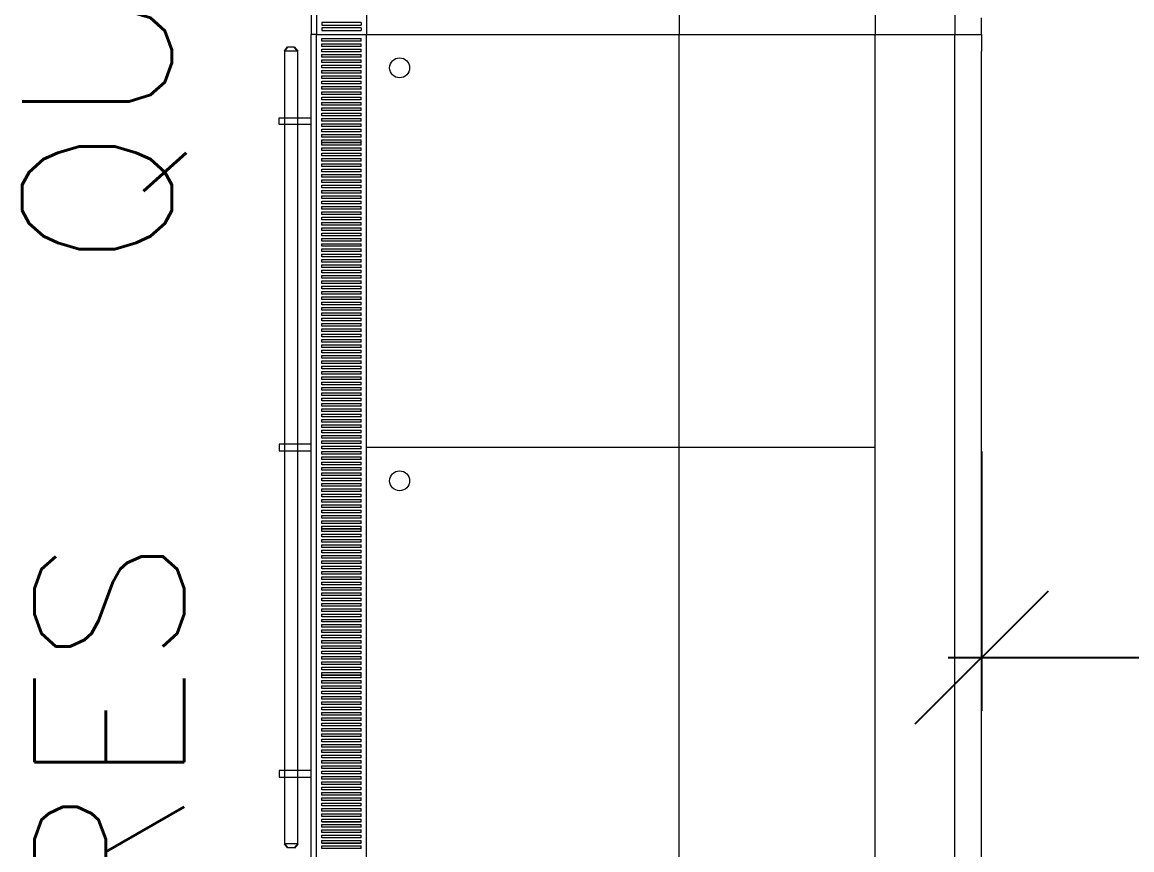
# Model space of a CAD drawing. Extents: x 26 to 214, y -151 to 101.
# Drawn here: x 186.111 to 187.778, y -100.223 to -98.98 of the extents above; entities that cross this region are included whole.
import ezdxf

# ---------------------------------------------------------------- set-up
doc = ezdxf.new("R2010")
doc.units = 0
doc.header["$LTSCALE"] = 10
doc.header["$MEASUREMENT"] = 0
doc.layers.get('0').update_dxf_attribs({"linetype": 'CONTINUOUS'})
doc.layers.get('DEFPOINTS').update_dxf_attribs({"linetype": 'CONTINUOUS'})
for name, color, linetype in [('05 TXT', 7, 'CONTINUOUS'), ('24', 2, 'CONTINUOUS'), ('PERECEDEROS-G', 103, 'CONTINUOUS')]:
    doc.layers.add(name, color=color, linetype=linetype)
doc.styles.add('ROMANS', font='romans.shx')
doc.styles.add('SIMPLEX2', font='ROMANS.SHX')
doc.dimstyles.new('ESCALA250', dxfattribs={"dimtxt": 0.3, "dimasz": 0.2, "dimexe": 0.08, "dimexo": 0.06, "dimgap": 0.02, "dimtad": 0, "dimzin": 0, "dimdsep": 46, "dimtxsty": 'ROMANS', "dimblk1": 'OBLIQUE', "dimblk2": 'OBLIQUE', "dimsah": 1, "dimcen": 0.09, "dimdle": 0.05, "dimclrt": 4, "dimadec": 0, "dimazin": 0, "dimtfac": 0.1, "dimtix": 1, "dimtofl": 0, "dimtmove": 2, "dimatfit": 3, "dimldrblk": 'OBLIQUE', "dimfxl": 0, "dimtolj": 1, "dimtzin": 4, "dimarcsym": 0})

# ---------------------------------------------------------------- blocks, each defined once
blk = doc.blocks.new('_OBLIQUE')
at = {"color": 0, "linetype": 'ByBlock'}
blk.add_line((-0.5, -0.5), (0.5, 0.5), dxfattribs=at)
blk = doc.blocks.new('*D199')
at = {"layer": '24', "color": 0, "lineweight": -2, "transparency": 16777216}
for p, q in [((187.552, -99.6244), (187.552, -100.0141)), ((189.0166, -99.6245), (189.0166, -100.0141)), ((187.502, -99.9341), (187.8286, -99.9341)), ((189.0666, -99.9341), (188.74, -99.9341))]:
    blk.add_line(p, q, dxfattribs=at)
at = {"layer": 'DEFPOINTS', "color": 0, "transparency": 16777216}
for p in [(187.552, -99.5644, 17.651), (189.0166, -99.5645), (189.0166, -99.9341)]:
    blk.add_point(p, dxfattribs=at)
at = {"layer": '24', "color": 0, "lineweight": -2, "transparency": 16777216, "xscale": 0.2, "yscale": 0.2, "zscale": 0.2, "rotation": 180}
blk.add_blockref('_OBLIQUE', (187.552, -99.9341), dxfattribs=at)
at = {"layer": '24', "color": 0, "lineweight": -2, "transparency": 16777216, "xscale": 0.2, "yscale": 0.2, "zscale": 0.2}
blk.add_blockref('_OBLIQUE', (189.0166, -99.9341), dxfattribs=at)
at = {"layer": '24', "color": 4, "transparency": 16777216, "insert": (188.2843, -99.9341), "char_height": 0.3, "attachment_point": 5, "style": 'ROMANS'}
blk.add_mtext('\\A1;1.46', dxfattribs=at)
blk = doc.blocks.new('ASISTIDA 3.750')
at = {"lineweight": 0}
for p, q in [((1.4, 1.055), (1.39, 1.055)), ((1.39, 1.055), (1.39, 1.047)), ((1.4, 1.047), (1.4, 1.055)), ((1.89, 1.055), (1.88, 1.055)), ((1.88, 1.055), (1.88, 1.047)), ((1.89, 1.047), (1.89, 1.055)), ((2.37, 1.047), (2.37, 1.055)), ((2.37, 1.055), (2.38, 1.055)), ((2.38, 1.055), (2.38, 1.047)), ((1.284, 1.0318), (1.284, 1.0422)), ((2.48, 1.047), (1.29, 1.047)), ((1.29, 1.027), (1.29, 1.047)), ((1.39, 1.047), (1.39, 1.027)), ((1.4, 1.027), (1.4, 1.047)), ((1.88, 1.047), (1.88, 1.027)), ((1.89, 1.027), (1.89, 1.047)), ((2.37, 1.027), (2.37, 1.047)), ((2.38, 1.047), (2.38, 1.027)), ((2.48, 1.027), (2.48, 1.047)), ((2.486, 1.0318), (2.486, 1.0422)), ((1.29, 1.027), (2.48, 1.027)), ((1.39, 1.027), (1.39, 1.007)), ((1.4, 1.007), (1.4, 1.027)), ((1.88, 1.027), (1.88, 1.007)), ((1.89, 1.007), (1.89, 1.027)), ((2.37, 1.007), (2.37, 1.027)), ((2.38, 1.027), (2.38, 1.007)), ((1.265, 1.007), (2.505, 1.007)), ((1.39, 1.007), (1.4, 1.007)), ((1.88, 1.007), (1.89, 1.007)), ((3.745, 1.007), (2.505, 1.007)), ((2.505, 0.999), (2.505, 1.007)), ((2.505, 0.999), (2.505, 1.007)), ((1.265, 0.999), (2.505, 0.999)), ((1.283, 0.991), (1.287, 0.991)), ((1.283, 0.932), (1.283, 0.991)), ((1.287, 0.991), (1.287, 0.932)), ((1.291, 0.991), (1.291, 0.932)), ((1.291, 0.991), (1.295, 0.991)), ((1.291, 0.932), (1.291, 0.991)), ((1.295, 0.991), (1.295, 0.932)), ((1.299, 0.991), (1.303, 0.991)), ((1.299, 0.932), (1.299, 0.991)), ((1.303, 0.991), (1.303, 0.932)), ((1.307, 0.991), (1.311, 0.991)), ((1.307, 0.932), (1.307, 0.991)), ((1.311, 0.991), (1.311, 0.932)), ((1.315, 0.991), (1.319, 0.991)), ((1.315, 0.932), (1.315, 0.991)), ((1.319, 0.991), (1.319, 0.932)), ((1.323, 0.991), (1.323, 0.932)), ((1.323, 0.991), (1.327, 0.991)), ((1.323, 0.932), (1.323, 0.991)), ((1.327, 0.991), (1.327, 0.932)), ((1.331, 0.991), (1.335, 0.991)), ((1.331, 0.932), (1.331, 0.991)), ((1.335, 0.991), (1.335, 0.932)), ((1.339, 0.991), (1.343, 0.991)), ((1.339, 0.932), (1.339, 0.991)), ((1.343, 0.991), (1.343, 0.932)), ((1.347, 0.991), (1.351, 0.991)), ((1.347, 0.932), (1.347, 0.991)), ((1.351, 0.991), (1.351, 0.932)), ((1.355, 0.991), (1.359, 0.991)), ((1.355, 0.932), (1.355, 0.991)), ((1.359, 0.991), (1.359, 0.932)), ((1.363, 0.991), (1.367, 0.991)), ((1.363, 0.932), (1.363, 0.991)), ((1.367, 0.991), (1.367, 0.932)), ((1.371, 0.991), (1.375, 0.991)), ((1.371, 0.932), (1.371, 0.991)), ((1.375, 0.991), (1.375, 0.932)), ((1.379, 0.991), (1.383, 0.991)), ((1.379, 0.932), (1.379, 0.991)), ((1.383, 0.991), (1.383, 0.932)), ((1.387, 0.991), (1.391, 0.991)), ((1.387, 0.932), (1.387, 0.991)), ((1.391, 0.991), (1.391, 0.932)), ((1.395, 0.991), (1.399, 0.991)), ((1.395, 0.932), (1.395, 0.991)), ((1.399, 0.991), (1.399, 0.932)), ((1.403, 0.991), (1.407, 0.991)), ((1.403, 0.932), (1.403, 0.991)), ((1.407, 0.991), (1.407, 0.932)), ((1.411, 0.991), (1.415, 0.991)), ((1.411, 0.932), (1.411, 0.991)), ((1.415, 0.991), (1.415, 0.932)), ((1.419, 0.991), (1.423, 0.991)), ((1.419, 0.932), (1.419, 0.991)), ((1.423, 0.991), (1.423, 0.932)), ((1.427, 0.991), (1.431, 0.991)), ((1.427, 0.932), (1.427, 0.991)), ((1.431, 0.991), (1.431, 0.932)), ((1.435, 0.991), (1.439, 0.991)), ((1.435, 0.932), (1.435, 0.991)), ((1.439, 0.991), (1.439, 0.932)), ((1.443, 0.991), (1.447, 0.991)), ((1.443, 0.932), (1.443, 0.991)), ((1.443, 0.991), (1.447, 0.991)), ((1.443, 0.932), (1.443, 0.991)), ((1.447, 0.991), (1.447, 0.932)), ((1.447, 0.991), (1.447, 0.932)), ((1.451, 0.991), (1.455, 0.991)), ((1.451, 0.932), (1.451, 0.991)), ((1.455, 0.991), (1.455, 0.932)), ((1.459, 0.991), (1.463, 0.991)), ((1.459, 0.932), (1.459, 0.991)), ((1.463, 0.991), (1.463, 0.932)), ((1.467, 0.991), (1.471, 0.991)), ((1.467, 0.932), (1.467, 0.991)), ((1.471, 0.991), (1.471, 0.932)), ((1.475, 0.991), (1.479, 0.991)), ((1.475, 0.932), (1.475, 0.991)), ((1.479, 0.991), (1.479, 0.932)), ((1.483, 0.991), (1.487, 0.991)), ((1.483, 0.932), (1.483, 0.991)), ((1.487, 0.991), (1.487, 0.932)), ((1.491, 0.991), (1.495, 0.991)), ((1.491, 0.932), (1.491, 0.991)), ((1.495, 0.991), (1.495, 0.932)), ((1.499, 0.991), (1.503, 0.991)), ((1.499, 0.932), (1.499, 0.991)), ((1.503, 0.991), (1.503, 0.932)), ((1.507, 0.991), (1.511, 0.991)), ((1.507, 0.932), (1.507, 0.991)), ((1.511, 0.991), (1.511, 0.932)), ((1.515, 0.991), (1.519, 0.991)), ((1.515, 0.932), (1.515, 0.991)), ((1.519, 0.991), (1.519, 0.932)), ((1.523, 0.991), (1.527, 0.991)), ((1.523, 0.932), (1.523, 0.991)), ((1.527, 0.991), (1.527, 0.932)), ((1.531, 0.991), (1.535, 0.991)), ((1.531, 0.932), (1.531, 0.991)), ((1.535, 0.991), (1.535, 0.932)), ((1.539, 0.991), (1.543, 0.991)), ((1.539, 0.932), (1.539, 0.991)), ((1.543, 0.991), (1.543, 0.932)), ((1.543, 0.991), (1.547, 0.991)), ((1.543, 0.932), (1.543, 0.991)), ((1.547, 0.991), (1.547, 0.932)), ((1.551, 0.991), (1.555, 0.991)), ((1.551, 0.932), (1.551, 0.991)), ((1.555, 0.991), (1.555, 0.932)), ((1.559, 0.991), (1.563, 0.991)), ((1.559, 0.932), (1.559, 0.991)), ((1.563, 0.991), (1.563, 0.932)), ((1.567, 0.991), (1.571, 0.991)), ((1.567, 0.932), (1.567, 0.991)), ((1.571, 0.991), (1.571, 0.932)), ((1.575, 0.991), (1.579, 0.991)), ((1.575, 0.932), (1.575, 0.991)), ((1.579, 0.991), (1.579, 0.932)), ((1.583, 0.991), (1.587, 0.991)), ((1.583, 0.932), (1.583, 0.991)), ((1.587, 0.991), (1.587, 0.932)), ((1.591, 0.991), (1.595, 0.991)), ((1.591, 0.932), (1.591, 0.991)), ((1.595, 0.991), (1.595, 0.932)), ((1.599, 0.991), (1.603, 0.991)), ((1.599, 0.932), (1.599, 0.991)), ((1.603, 0.991), (1.603, 0.932)), ((1.607, 0.991), (1.611, 0.991)), ((1.607, 0.932), (1.607, 0.991)), ((1.611, 0.991), (1.611, 0.932)), ((1.615, 0.991), (1.619, 0.991)), ((1.615, 0.932), (1.615, 0.991)), ((1.619, 0.991), (1.619, 0.932)), ((1.623, 0.991), (1.627, 0.991)), ((1.623, 0.932), (1.623, 0.991)), ((1.627, 0.991), (1.627, 0.932)), ((1.631, 0.991), (1.635, 0.991)), ((1.631, 0.932), (1.631, 0.991)), ((1.635, 0.991), (1.635, 0.932)), ((1.639, 0.991), (1.643, 0.991)), ((1.639, 0.932), (1.639, 0.991)), ((1.643, 0.991), (1.643, 0.932)), ((1.647, 0.991), (1.651, 0.991)), ((1.647, 0.932), (1.647, 0.991)), ((1.651, 0.991), (1.651, 0.932)), ((1.655, 0.991), (1.659, 0.991)), ((1.655, 0.932), (1.655, 0.991)), ((1.659, 0.991), (1.659, 0.932)), ((1.663, 0.991), (1.667, 0.991)), ((1.663, 0.932), (1.663, 0.991)), ((1.663, 0.991), (1.667, 0.991)), ((1.663, 0.932), (1.663, 0.991)), ((1.663, 0.991), (1.667, 0.991)), ((1.663, 0.932), (1.663, 0.991)), ((1.667, 0.991), (1.667, 0.932)), ((1.667, 0.991), (1.667, 0.932)), ((1.667, 0.991), (1.667, 0.932)), ((1.671, 0.991), (1.675, 0.991)), ((1.671, 0.932), (1.671, 0.991)), ((1.671, 0.991), (1.675, 0.991)), ((1.671, 0.932), (1.671, 0.991)), ((1.675, 0.991), (1.675, 0.932)), ((1.675, 0.991), (1.675, 0.932)), ((1.679, 0.991), (1.683, 0.991)), ((1.679, 0.932), (1.679, 0.991)), ((1.679, 0.991), (1.683, 0.991)), ((1.679, 0.932), (1.679, 0.991)), ((1.683, 0.991), (1.683, 0.932)), ((1.683, 0.991), (1.683, 0.932)), ((1.687, 0.991), (1.691, 0.991)), ((1.687, 0.932), (1.687, 0.991)), ((1.687, 0.991), (1.691, 0.991)), ((1.687, 0.932), (1.687, 0.991)), ((1.691, 0.991), (1.691, 0.932)), ((1.691, 0.991), (1.691, 0.932)), ((1.695, 0.991), (1.699, 0.991)), ((1.695, 0.932), (1.695, 0.991)), ((1.695, 0.991), (1.699, 0.991)), ((1.695, 0.932), (1.695, 0.991)), ((1.699, 0.991), (1.699, 0.932)), ((1.699, 0.991), (1.699, 0.932)), ((1.703, 0.991), (1.707, 0.991)), ((1.703, 0.932), (1.703, 0.991)), ((1.703, 0.991), (1.707, 0.991)), ((1.703, 0.932), (1.703, 0.991)), ((1.707, 0.991), (1.707, 0.932)), ((1.707, 0.991), (1.707, 0.932)), ((1.711, 0.991), (1.715, 0.991)), ((1.711, 0.932), (1.711, 0.991)), ((1.711, 0.991), (1.715, 0.991)), ((1.711, 0.932), (1.711, 0.991)), ((1.715, 0.991), (1.715, 0.932)), ((1.715, 0.991), (1.715, 0.932)), ((1.719, 0.991), (1.723, 0.991)), ((1.719, 0.932), (1.719, 0.991)), ((1.719, 0.991), (1.723, 0.991)), ((1.719, 0.932), (1.719, 0.991)), ((1.723, 0.991), (1.723, 0.932)), ((1.723, 0.991), (1.723, 0.932)), ((1.727, 0.991), (1.731, 0.991)), ((1.727, 0.932), (1.727, 0.991)), ((1.727, 0.991), (1.731, 0.991)), ((1.727, 0.932), (1.727, 0.991)), ((1.731, 0.991), (1.731, 0.932)), ((1.731, 0.991), (1.731, 0.932)), ((1.735, 0.991), (1.739, 0.991)), ((1.735, 0.932), (1.735, 0.991)), ((1.735, 0.991), (1.739, 0.991)), ((1.735, 0.932), (1.735, 0.991)), ((1.739, 0.991), (1.739, 0.932)), ((1.739, 0.991), (1.739, 0.932)), ((1.743, 0.991), (1.747, 0.991)), ((1.743, 0.932), (1.743, 0.991)), ((1.743, 0.991), (1.747, 0.991)), ((1.743, 0.932), (1.743, 0.991)), ((1.747, 0.991), (1.747, 0.932)), ((1.747, 0.991), (1.747, 0.932)), ((1.751, 0.991), (1.755, 0.991)), ((1.751, 0.991), (1.755, 0.991)), ((1.751, 0.932), (1.751, 0.991)), ((1.755, 0.991), (1.755, 0.932)), ((1.755, 0.991), (1.755, 0.932)), ((1.759, 0.991), (1.763, 0.991)), ((1.759, 0.932), (1.759, 0.991)), ((1.763, 0.991), (1.763, 0.932)), ((1.763, 0.991), (1.767, 0.991)), ((1.763, 0.932), (1.763, 0.991)), ((1.767, 0.991), (1.767, 0.932)), ((1.771, 0.991), (1.775, 0.991)), ((1.771, 0.932), (1.771, 0.991)), ((1.775, 0.991), (1.775, 0.932)), ((1.779, 0.991), (1.783, 0.991)), ((1.779, 0.932), (1.779, 0.991)), ((1.783, 0.991), (1.783, 0.932)), ((1.787, 0.991), (1.791, 0.991)), ((1.787, 0.932), (1.787, 0.991)), ((1.791, 0.991), (1.791, 0.932)), ((1.795, 0.991), (1.799, 0.991)), ((1.795, 0.932), (1.795, 0.991)), ((1.799, 0.991), (1.799, 0.932)), ((1.803, 0.991), (1.807, 0.991)), ((1.803, 0.932), (1.803, 0.991)), ((1.807, 0.991), (1.807, 0.932)), ((1.811, 0.991), (1.815, 0.991)), ((1.811, 0.932), (1.811, 0.991)), ((1.815, 0.991), (1.815, 0.932)), ((1.819, 0.991), (1.823, 0.991)), ((1.819, 0.932), (1.819, 0.991)), ((1.823, 0.991), (1.823, 0.932)), ((1.827, 0.991), (1.831, 0.991)), ((1.827, 0.932), (1.827, 0.991)), ((1.831, 0.991), (1.831, 0.932)), ((1.835, 0.991), (1.839, 0.991)), ((1.835, 0.932), (1.835, 0.991)), ((1.839, 0.991), (1.839, 0.932)), ((1.843, 0.991), (1.847, 0.991)), ((1.843, 0.932), (1.843, 0.991)), ((1.847, 0.991), (1.847, 0.932)), ((1.851, 0.991), (1.855, 0.991)), ((1.851, 0.932), (1.851, 0.991)), ((1.855, 0.991), (1.855, 0.932)), ((1.859, 0.991), (1.863, 0.991)), ((1.859, 0.932), (1.859, 0.991)), ((1.863, 0.991), (1.863, 0.932)), ((1.867, 0.991), (1.871, 0.991)), ((1.867, 0.932), (1.867, 0.991)), ((1.871, 0.991), (1.871, 0.932)), ((1.875, 0.991), (1.879, 0.991)), ((1.875, 0.932), (1.875, 0.991)), ((1.879, 0.991), (1.879, 0.932)), ((1.883, 0.991), (1.887, 0.991)), ((1.883, 0.932), (1.883, 0.991)), ((1.883, 0.991), (1.887, 0.991)), ((1.883, 0.932), (1.883, 0.991)), ((1.887, 0.991), (1.887, 0.932)), ((1.887, 0.991), (1.887, 0.932)), ((1.891, 0.991), (1.895, 0.991)), ((1.891, 0.932), (1.891, 0.991)), ((1.895, 0.991), (1.895, 0.932)), ((1.899, 0.991), (1.903, 0.991)), ((1.899, 0.932), (1.899, 0.991)), ((1.903, 0.991), (1.903, 0.932)), ((1.907, 0.991), (1.911, 0.991)), ((1.907, 0.932), (1.907, 0.991)), ((1.911, 0.991), (1.911, 0.932)), ((1.915, 0.991), (1.919, 0.991)), ((1.915, 0.932), (1.915, 0.991)), ((1.919, 0.991), (1.919, 0.932)), ((1.923, 0.991), (1.927, 0.991)), ((1.923, 0.932), (1.923, 0.991)), ((1.927, 0.991), (1.927, 0.932)), ((1.931, 0.991), (1.935, 0.991)), ((1.931, 0.932), (1.931, 0.991)), ((1.935, 0.991), (1.935, 0.932)), ((1.939, 0.991), (1.943, 0.991)), ((1.939, 0.932), (1.939, 0.991)), ((1.943, 0.991), (1.943, 0.932)), ((1.947, 0.991), (1.951, 0.991)), ((1.947, 0.932), (1.947, 0.991)), ((1.951, 0.991), (1.951, 0.932)), ((1.955, 0.991), (1.959, 0.991)), ((1.955, 0.932), (1.955, 0.991)), ((1.959, 0.991), (1.959, 0.932)), ((1.963, 0.991), (1.967, 0.991)), ((1.963, 0.932), (1.963, 0.991)), ((1.967, 0.991), (1.967, 0.932)), ((1.971, 0.991), (1.975, 0.991)), ((1.971, 0.932), (1.971, 0.991)), ((1.975, 0.991), (1.975, 0.932)), ((1.979, 0.991), (1.983, 0.991)), ((1.979, 0.932), (1.979, 0.991)), ((1.983, 0.991), (1.983, 0.932)), ((1.987, 0.991), (1.991, 0.991)), ((1.987, 0.932), (1.987, 0.991)), ((1.991, 0.991), (1.991, 0.932)), ((1.995, 0.991), (1.999, 0.991)), ((1.995, 0.932), (1.995, 0.991)), ((1.999, 0.991), (1.999, 0.932)), ((2.003, 0.991), (2.007, 0.991)), ((2.003, 0.932), (2.003, 0.991)), ((2.007, 0.991), (2.007, 0.932)), ((2.011, 0.991), (2.015, 0.991)), ((2.011, 0.932), (2.011, 0.991)), ((2.015, 0.991), (2.015, 0.932)), ((2.019, 0.991), (2.023, 0.991)), ((2.019, 0.932), (2.019, 0.991)), ((2.023, 0.991), (2.023, 0.932)), ((2.027, 0.991), (2.031, 0.991)), ((2.027, 0.932), (2.027, 0.991)), ((2.031, 0.991), (2.031, 0.932)), ((2.035, 0.991), (2.039, 0.991)), ((2.035, 0.932), (2.035, 0.991)), ((2.035, 0.991), (2.039, 0.991)), ((2.035, 0.932), (2.035, 0.991)), ((2.039, 0.991), (2.039, 0.932)), ((2.039, 0.991), (2.039, 0.932)), ((2.043, 0.991), (2.047, 0.991)), ((2.043, 0.932), (2.043, 0.991)), ((2.047, 0.991), (2.047, 0.932)), ((2.051, 0.991), (2.055, 0.991)), ((2.051, 0.932), (2.051, 0.991)), ((2.055, 0.991), (2.055, 0.932)), ((2.059, 0.991), (2.063, 0.991)), ((2.059, 0.932), (2.059, 0.991)), ((2.063, 0.991), (2.063, 0.932)), ((2.067, 0.991), (2.071, 0.991)), ((2.067, 0.932), (2.067, 0.991)), ((2.071, 0.991), (2.071, 0.932)), ((2.075, 0.991), (2.079, 0.991)), ((2.075, 0.932), (2.075, 0.991)), ((2.079, 0.991), (2.079, 0.932)), ((2.083, 0.991), (2.087, 0.991)), ((2.083, 0.932), (2.083, 0.991)), ((2.087, 0.991), (2.087, 0.932)), ((2.091, 0.991), (2.095, 0.991)), ((2.091, 0.932), (2.091, 0.991)), ((2.095, 0.991), (2.095, 0.932)), ((2.099, 0.991), (2.103, 0.991)), ((2.099, 0.932), (2.099, 0.991)), ((2.103, 0.991), (2.103, 0.932)), ((2.107, 0.991), (2.111, 0.991)), ((2.107, 0.932), (2.107, 0.991)), ((2.111, 0.991), (2.111, 0.932)), ((2.115, 0.991), (2.119, 0.991)), ((2.115, 0.932), (2.115, 0.991)), ((2.119, 0.991), (2.119, 0.932)), ((2.123, 0.991), (2.127, 0.991)), ((2.123, 0.932), (2.123, 0.991)), ((2.127, 0.991), (2.127, 0.932)), ((2.131, 0.991), (2.135, 0.991)), ((2.131, 0.932), (2.131, 0.991)), ((2.135, 0.991), (2.135, 0.932)), ((2.139, 0.991), (2.143, 0.991)), ((2.139, 0.932), (2.139, 0.991)), ((2.143, 0.991), (2.143, 0.932)), ((2.147, 0.991), (2.151, 0.991)), ((2.147, 0.932), (2.147, 0.991)), ((2.151, 0.991), (2.151, 0.932)), ((2.155, 0.991), (2.159, 0.991)), ((2.155, 0.932), (2.155, 0.991)), ((2.159, 0.991), (2.159, 0.932)), ((2.163, 0.991), (2.167, 0.991)), ((2.163, 0.932), (2.163, 0.991)), ((2.167, 0.991), (2.167, 0.932)), ((2.171, 0.991), (2.175, 0.991)), ((2.171, 0.932), (2.171, 0.991)), ((2.175, 0.991), (2.175, 0.932)), ((2.179, 0.991), (2.183, 0.991)), ((2.179, 0.932), (2.179, 0.991)), ((2.183, 0.991), (2.183, 0.932)), ((2.187, 0.991), (2.191, 0.991)), ((2.187, 0.932), (2.187, 0.991)), ((2.187, 0.991), (2.191, 0.991)), ((2.187, 0.932), (2.187, 0.991)), ((2.187, 0.991), (2.191, 0.991)), ((2.187, 0.932), (2.187, 0.991)), ((2.191, 0.991), (2.191, 0.932)), ((2.191, 0.991), (2.191, 0.932)), ((2.191, 0.991), (2.191, 0.932)), ((2.195, 0.991), (2.199, 0.991)), ((2.195, 0.932), (2.195, 0.991)), ((2.195, 0.991), (2.199, 0.991)), ((2.195, 0.932), (2.195, 0.991)), ((2.199, 0.991), (2.199, 0.932)), ((2.199, 0.991), (2.199, 0.932)), ((2.203, 0.991), (2.207, 0.991)), ((2.203, 0.932), (2.203, 0.991)), ((2.203, 0.991), (2.207, 0.991)), ((2.203, 0.932), (2.203, 0.991)), ((2.207, 0.991), (2.207, 0.932)), ((2.207, 0.991), (2.207, 0.932)), ((2.211, 0.991), (2.215, 0.991)), ((2.211, 0.932), (2.211, 0.991)), ((2.211, 0.991), (2.215, 0.991)), ((2.211, 0.932), (2.211, 0.991)), ((2.215, 0.991), (2.215, 0.932)), ((2.215, 0.991), (2.215, 0.932)), ((2.219, 0.991), (2.223, 0.991)), ((2.219, 0.932), (2.219, 0.991)), ((2.219, 0.991), (2.223, 0.991)), ((2.219, 0.932), (2.219, 0.991)), ((2.223, 0.991), (2.223, 0.932)), ((2.223, 0.991), (2.223, 0.932)), ((2.227, 0.991), (2.231, 0.991)), ((2.227, 0.932), (2.227, 0.991)), ((2.227, 0.991), (2.231, 0.991)), ((2.227, 0.932), (2.227, 0.991)), ((2.231, 0.991), (2.231, 0.932)), ((2.231, 0.991), (2.231, 0.932)), ((2.235, 0.991), (2.239, 0.991)), ((2.235, 0.932), (2.235, 0.991)), ((2.235, 0.991), (2.239, 0.991)), ((2.235, 0.932), (2.235, 0.991)), ((2.239, 0.991), (2.239, 0.932)), ((2.239, 0.991), (2.239, 0.932)), ((2.243, 0.991), (2.247, 0.991)), ((2.243, 0.932), (2.243, 0.991)), ((2.243, 0.991), (2.247, 0.991)), ((2.243, 0.932), (2.243, 0.991)), ((2.247, 0.991), (2.247, 0.932)), ((2.247, 0.991), (2.247, 0.932)), ((2.251, 0.991), (2.255, 0.991)), ((2.251, 0.932), (2.251, 0.991)), ((2.251, 0.991), (2.255, 0.991)), ((2.251, 0.932), (2.251, 0.991)), ((2.255, 0.991), (2.255, 0.932)), ((2.255, 0.991), (2.255, 0.932)), ((2.259, 0.991), (2.263, 0.991)), ((2.259, 0.932), (2.259, 0.991)), ((2.259, 0.991), (2.263, 0.991)), ((2.259, 0.932), (2.259, 0.991)), ((2.263, 0.991), (2.263, 0.932)), ((2.263, 0.991), (2.263, 0.932)), ((2.267, 0.991), (2.271, 0.991)), ((2.267, 0.932), (2.267, 0.991)), ((2.267, 0.991), (2.271, 0.991)), ((2.267, 0.932), (2.267, 0.991)), ((2.271, 0.991), (2.271, 0.932)), ((2.271, 0.991), (2.271, 0.932)), ((2.275, 0.991), (2.279, 0.991)), ((2.275, 0.932), (2.275, 0.991)), ((2.275, 0.991), (2.279, 0.991)), ((2.275, 0.932), (2.275, 0.991)), ((2.279, 0.991), (2.279, 0.932)), ((2.279, 0.991), (2.279, 0.932)), ((2.283, 0.991), (2.287, 0.991)), ((2.283, 0.932), (2.283, 0.991)), ((2.283, 0.991), (2.287, 0.991)), ((2.283, 0.932), (2.283, 0.991)), ((2.287, 0.991), (2.287, 0.932)), ((2.287, 0.991), (2.287, 0.932)), ((2.291, 0.991), (2.295, 0.991)), ((2.291, 0.932), (2.291, 0.991)), ((2.291, 0.991), (2.295, 0.991)), ((2.291, 0.932), (2.291, 0.991)), ((2.295, 0.991), (2.295, 0.932)), ((2.295, 0.991), (2.295, 0.932)), ((2.299, 0.991), (2.303, 0.991)), ((2.299, 0.932), (2.299, 0.991)), ((2.299, 0.991), (2.303, 0.991)), ((2.299, 0.932), (2.299, 0.991)), ((2.303, 0.991), (2.303, 0.932)), ((2.303, 0.991), (2.303, 0.932)), ((2.307, 0.991), (2.311, 0.991)), ((2.307, 0.932), (2.307, 0.991)), ((2.307, 0.991), (2.311, 0.991)), ((2.307, 0.932), (2.307, 0.991)), ((2.311, 0.991), (2.311, 0.932)), ((2.311, 0.991), (2.311, 0.932)), ((2.315, 0.991), (2.319, 0.991)), ((2.315, 0.932), (2.315, 0.991)), ((2.315, 0.991), (2.319, 0.991)), ((2.315, 0.932), (2.315, 0.991)), ((2.319, 0.991), (2.319, 0.932)), ((2.319, 0.991), (2.319, 0.932)), ((2.323, 0.991), (2.327, 0.991)), ((2.323, 0.932), (2.323, 0.991)), ((2.323, 0.991), (2.327, 0.991)), ((2.323, 0.932), (2.323, 0.991)), ((2.327, 0.991), (2.327, 0.932)), ((2.327, 0.991), (2.327, 0.932)), ((2.331, 0.991), (2.335, 0.991)), ((2.331, 0.932), (2.331, 0.991)), ((2.331, 0.991), (2.335, 0.991)), ((2.331, 0.932), (2.331, 0.991)), ((2.335, 0.991), (2.335, 0.932)), ((2.335, 0.991), (2.335, 0.932)), ((2.339, 0.991), (2.343, 0.991)), ((2.339, 0.932), (2.339, 0.991)), ((2.339, 0.991), (2.343, 0.991)), ((2.339, 0.932), (2.339, 0.991)), ((2.343, 0.991), (2.343, 0.932)), ((2.343, 0.991), (2.347, 0.991)), ((2.343, 0.932), (2.343, 0.991)), ((2.343, 0.991), (2.343, 0.932)), ((2.343, 0.991), (2.347, 0.991)), ((2.343, 0.932), (2.343, 0.991)), ((2.347, 0.991), (2.347, 0.932)), ((2.347, 0.991), (2.347, 0.932)), ((2.351, 0.991), (2.355, 0.991)), ((2.351, 0.932), (2.351, 0.991)), ((2.351, 0.991), (2.355, 0.991)), ((2.351, 0.932), (2.351, 0.991)), ((2.355, 0.991), (2.355, 0.932)), ((2.355, 0.991), (2.355, 0.932)), ((2.359, 0.991), (2.363, 0.991)), ((2.359, 0.932), (2.359, 0.991)), ((2.359, 0.991), (2.363, 0.991)), ((2.359, 0.932), (2.359, 0.991)), ((2.363, 0.991), (2.363, 0.932)), ((2.363, 0.991), (2.363, 0.932)), ((2.367, 0.991), (2.371, 0.991)), ((2.367, 0.932), (2.367, 0.991)), ((2.367, 0.991), (2.371, 0.991)), ((2.367, 0.932), (2.367, 0.991)), ((2.371, 0.991), (2.371, 0.932)), ((2.371, 0.991), (2.371, 0.932)), ((2.375, 0.991), (2.379, 0.991)), ((2.375, 0.932), (2.375, 0.991)), ((2.375, 0.991), (2.379, 0.991)), ((2.375, 0.932), (2.375, 0.991)), ((2.379, 0.991), (2.379, 0.932)), ((2.379, 0.991), (2.379, 0.932)), ((2.383, 0.991), (2.387, 0.991)), ((2.383, 0.932), (2.383, 0.991)), ((2.383, 0.991), (2.387, 0.991)), ((2.383, 0.932), (2.383, 0.991)), ((2.387, 0.991), (2.387, 0.932)), ((2.387, 0.991), (2.387, 0.932)), ((2.391, 0.991), (2.395, 0.991)), ((2.391, 0.932), (2.391, 0.991)), ((2.391, 0.991), (2.395, 0.991)), ((2.391, 0.932), (2.391, 0.991)), ((2.395, 0.991), (2.395, 0.932)), ((2.395, 0.991), (2.395, 0.932)), ((2.399, 0.991), (2.403, 0.991)), ((2.399, 0.932), (2.399, 0.991)), ((2.399, 0.991), (2.403, 0.991)), ((2.399, 0.932), (2.399, 0.991)), ((2.403, 0.991), (2.403, 0.932)), ((2.403, 0.991), (2.403, 0.932)), ((2.407, 0.991), (2.411, 0.991)), ((2.407, 0.932), (2.407, 0.991)), ((2.407, 0.991), (2.411, 0.991)), ((2.407, 0.932), (2.407, 0.991)), ((2.411, 0.991), (2.411, 0.932)), ((2.411, 0.991), (2.411, 0.932)), ((2.415, 0.991), (2.419, 0.991)), ((2.415, 0.932), (2.415, 0.991)), ((2.415, 0.991), (2.419, 0.991)), ((2.415, 0.932), (2.415, 0.991)), ((2.419, 0.991), (2.419, 0.932)), ((2.419, 0.991), (2.419, 0.932)), ((2.423, 0.991), (2.427, 0.991)), ((2.423, 0.932), (2.423, 0.991)), ((2.423, 0.991), (2.427, 0.991)), ((2.423, 0.932), (2.423, 0.991)), ((2.427, 0.991), (2.427, 0.932)), ((2.427, 0.991), (2.427, 0.932)), ((2.431, 0.991), (2.435, 0.991)), ((2.431, 0.932), (2.431, 0.991)), ((2.431, 0.991), (2.435, 0.991)), ((2.431, 0.932), (2.431, 0.991)), ((2.435, 0.991), (2.435, 0.932)), ((2.435, 0.991), (2.435, 0.932)), ((2.439, 0.991), (2.443, 0.991)), ((2.439, 0.932), (2.439, 0.991)), ((2.439, 0.991), (2.443, 0.991)), ((2.439, 0.932), (2.439, 0.991)), ((2.443, 0.991), (2.443, 0.932)), ((2.443, 0.991), (2.443, 0.932)), ((2.447, 0.991), (2.451, 0.991)), ((2.447, 0.932), (2.447, 0.991)), ((2.447, 0.991), (2.451, 0.991)), ((2.447, 0.932), (2.447, 0.991)), ((2.451, 0.991), (2.451, 0.932)), ((2.451, 0.991), (2.451, 0.932)), ((2.455, 0.991), (2.459, 0.991)), ((2.455, 0.932), (2.455, 0.991)), ((2.455, 0.991), (2.459, 0.991)), ((2.455, 0.932), (2.455, 0.991)), ((2.459, 0.991), (2.459, 0.932)), ((2.459, 0.991), (2.459, 0.932)), ((2.463, 0.991), (2.467, 0.991)), ((2.463, 0.932), (2.463, 0.991)), ((2.463, 0.991), (2.467, 0.991)), ((2.463, 0.932), (2.463, 0.991)), ((2.467, 0.991), (2.467, 0.932)), ((2.467, 0.991), (2.467, 0.932)), ((2.471, 0.991), (2.475, 0.991)), ((2.471, 0.932), (2.471, 0.991)), ((2.471, 0.991), (2.475, 0.991)), ((2.471, 0.932), (2.471, 0.991)), ((2.475, 0.991), (2.475, 0.932)), ((2.475, 0.991), (2.475, 0.932)), ((2.479, 0.991), (2.483, 0.991)), ((2.479, 0.932), (2.479, 0.991)), ((2.479, 0.991), (2.483, 0.991)), ((2.479, 0.932), (2.479, 0.991)), ((2.483, 0.991), (2.483, 0.932)), ((2.483, 0.991), (2.483, 0.932)), ((2.487, 0.991), (2.491, 0.991)), ((2.487, 0.932), (2.487, 0.991)), ((2.487, 0.991), (2.491, 0.991)), ((2.487, 0.932), (2.487, 0.991)), ((2.491, 0.991), (2.491, 0.932)), ((2.491, 0.991), (2.491, 0.932)), ((2.495, 0.991), (2.499, 0.991)), ((2.495, 0.932), (2.495, 0.991)), ((2.495, 0.991), (2.499, 0.991)), ((2.495, 0.932), (2.495, 0.991)), ((2.499, 0.991), (2.499, 0.932)), ((2.499, 0.991), (2.499, 0.932)), ((3.745, 0.999), (2.505, 0.999)), ((2.505, 0.999), (2.505, 0)), ((2.505, 0.999), (2.505, 0)), ((2.515, 0.991), (2.511, 0.991)), ((2.511, 0.991), (2.511, 0.932)), ((2.515, 0.991), (2.511, 0.991)), ((2.511, 0.991), (2.511, 0.932)), ((2.515, 0.932), (2.515, 0.991)), ((2.515, 0.932), (2.515, 0.991)), ((2.523, 0.991), (2.519, 0.991)), ((2.519, 0.991), (2.519, 0.932)), ((2.523, 0.991), (2.519, 0.991)), ((2.519, 0.991), (2.519, 0.932)), ((2.523, 0.932), (2.523, 0.991)), ((2.523, 0.932), (2.523, 0.991)), ((1.265, 0.924), (2.505, 0.924)), ((1.283, 0.932), (1.287, 0.932)), ((1.291, 0.932), (1.295, 0.932)), ((1.299, 0.932), (1.303, 0.932)), ((1.307, 0.932), (1.311, 0.932)), ((1.315, 0.932), (1.319, 0.932)), ((1.323, 0.932), (1.327, 0.932)), ((1.331, 0.932), (1.335, 0.932)), ((1.339, 0.932), (1.343, 0.932)), ((1.347, 0.932), (1.351, 0.932)), ((1.355, 0.932), (1.359, 0.932)), ((1.363, 0.932), (1.367, 0.932)), ((1.371, 0.932), (1.375, 0.932)), ((1.379, 0.932), (1.383, 0.932)), ((1.387, 0.932), (1.391, 0.932)), ((1.395, 0.932), (1.399, 0.932)), ((1.403, 0.932), (1.407, 0.932)), ((1.411, 0.932), (1.415, 0.932)), ((1.419, 0.932), (1.423, 0.932)), ((1.427, 0.932), (1.431, 0.932)), ((1.435, 0.932), (1.439, 0.932)), ((1.443, 0.932), (1.447, 0.932)), ((1.443, 0.932), (1.447, 0.932)), ((1.451, 0.932), (1.455, 0.932)), ((1.459, 0.932), (1.463, 0.932)), ((1.467, 0.932), (1.471, 0.932)), ((1.475, 0.932), (1.479, 0.932)), ((1.483, 0.932), (1.487, 0.932)), ((1.491, 0.932), (1.495, 0.932)), ((1.499, 0.932), (1.503, 0.932)), ((1.507, 0.932), (1.511, 0.932)), ((1.515, 0.932), (1.519, 0.932)), ((1.523, 0.932), (1.527, 0.932)), ((1.531, 0.932), (1.535, 0.932)), ((1.539, 0.932), (1.543, 0.932)), ((1.543, 0.932), (1.547, 0.932)), ((1.551, 0.932), (1.555, 0.932)), ((1.559, 0.932), (1.563, 0.932)), ((1.567, 0.932), (1.571, 0.932)), ((1.575, 0.932), (1.579, 0.932)), ((1.583, 0.932), (1.587, 0.932)), ((1.591, 0.932), (1.595, 0.932)), ((1.599, 0.932), (1.603, 0.932)), ((1.607, 0.932), (1.611, 0.932)), ((1.615, 0.932), (1.619, 0.932)), ((1.623, 0.932), (1.627, 0.932)), ((1.631, 0.932), (1.635, 0.932)), ((1.639, 0.932), (1.643, 0.932)), ((1.647, 0.932), (1.651, 0.932)), ((1.655, 0.932), (1.659, 0.932)), ((1.663, 0.932), (1.667, 0.932)), ((1.663, 0.932), (1.667, 0.932)), ((1.663, 0.932), (1.667, 0.932)), ((1.671, 0.932), (1.675, 0.932)), ((1.671, 0.932), (1.675, 0.932)), ((1.679, 0.932), (1.683, 0.932)), ((1.679, 0.932), (1.683, 0.932)), ((1.687, 0.932), (1.691, 0.932)), ((1.687, 0.932), (1.691, 0.932)), ((1.695, 0.932), (1.699, 0.932)), ((1.695, 0.932), (1.699, 0.932)), ((1.703, 0.932), (1.707, 0.932)), ((1.703, 0.932), (1.707, 0.932)), ((1.711, 0.932), (1.715, 0.932)), ((1.711, 0.932), (1.715, 0.932)), ((1.719, 0.932), (1.723, 0.932)), ((1.719, 0.932), (1.723, 0.932)), ((1.727, 0.932), (1.731, 0.932)), ((1.727, 0.932), (1.731, 0.932)), ((1.735, 0.932), (1.739, 0.932)), ((1.735, 0.932), (1.739, 0.932)), ((1.743, 0.932), (1.747, 0.932)), ((1.743, 0.932), (1.747, 0.932)), ((1.751, 0.932), (1.755, 0.932)), ((1.751, 0.932), (1.755, 0.932)), ((1.759, 0.932), (1.763, 0.932)), ((1.763, 0.932), (1.767, 0.932)), ((1.771, 0.932), (1.775, 0.932)), ((1.779, 0.932), (1.783, 0.932)), ((1.787, 0.932), (1.791, 0.932)), ((1.795, 0.932), (1.799, 0.932)), ((1.803, 0.932), (1.807, 0.932)), ((1.811, 0.932), (1.815, 0.932)), ((1.819, 0.932), (1.823, 0.932)), ((1.827, 0.932), (1.831, 0.932)), ((1.835, 0.932), (1.839, 0.932)), ((1.843, 0.932), (1.847, 0.932)), ((1.851, 0.932), (1.855, 0.932)), ((1.859, 0.932), (1.863, 0.932)), ((1.867, 0.932), (1.871, 0.932)), ((1.875, 0.932), (1.879, 0.932)), ((1.883, 0.932), (1.887, 0.932)), ((1.883, 0.932), (1.887, 0.932)), ((1.885, 0.16), (1.885, 0.924)), ((1.891, 0.932), (1.895, 0.932)), ((1.899, 0.932), (1.903, 0.932)), ((1.907, 0.932), (1.911, 0.932)), ((1.915, 0.932), (1.919, 0.932)), ((1.923, 0.932), (1.927, 0.932)), ((1.931, 0.932), (1.935, 0.932)), ((1.939, 0.932), (1.943, 0.932)), ((1.947, 0.932), (1.951, 0.932)), ((1.955, 0.932), (1.959, 0.932)), ((1.963, 0.932), (1.967, 0.932)), ((1.971, 0.932), (1.975, 0.932)), ((1.979, 0.932), (1.983, 0.932)), ((1.987, 0.932), (1.991, 0.932)), ((1.995, 0.932), (1.999, 0.932)), ((2.003, 0.932), (2.007, 0.932)), ((2.011, 0.932), (2.015, 0.932)), ((2.019, 0.932), (2.023, 0.932)), ((2.027, 0.932), (2.031, 0.932)), ((2.035, 0.932), (2.039, 0.932)), ((2.035, 0.932), (2.039, 0.932)), ((2.043, 0.932), (2.047, 0.932)), ((2.051, 0.932), (2.055, 0.932)), ((2.059, 0.932), (2.063, 0.932)), ((2.067, 0.932), (2.071, 0.932)), ((2.075, 0.932), (2.079, 0.932)), ((2.083, 0.932), (2.087, 0.932)), ((2.091, 0.932), (2.095, 0.932)), ((2.099, 0.932), (2.103, 0.932)), ((2.107, 0.932), (2.111, 0.932)), ((2.115, 0.932), (2.119, 0.932)), ((2.123, 0.932), (2.127, 0.932)), ((2.131, 0.932), (2.135, 0.932)), ((2.139, 0.932), (2.143, 0.932)), ((2.147, 0.932), (2.151, 0.932)), ((2.155, 0.932), (2.159, 0.932)), ((2.163, 0.932), (2.167, 0.932)), ((2.171, 0.932), (2.175, 0.932)), ((2.179, 0.932), (2.183, 0.932)), ((2.187, 0.932), (2.191, 0.932)), ((2.187, 0.932), (2.191, 0.932)), ((2.187, 0.932), (2.191, 0.932)), ((2.195, 0.932), (2.199, 0.932)), ((2.195, 0.932), (2.199, 0.932)), ((2.203, 0.932), (2.207, 0.932)), ((2.203, 0.932), (2.207, 0.932)), ((2.211, 0.932), (2.215, 0.932)), ((2.211, 0.932), (2.215, 0.932)), ((2.219, 0.932), (2.223, 0.932)), ((2.219, 0.932), (2.223, 0.932)), ((2.227, 0.932), (2.231, 0.932)), ((2.227, 0.932), (2.231, 0.932)), ((2.235, 0.932), (2.239, 0.932)), ((2.235, 0.932), (2.239, 0.932)), ((2.243, 0.932), (2.247, 0.932)), ((2.243, 0.932), (2.247, 0.932)), ((2.251, 0.932), (2.255, 0.932)), ((2.251, 0.932), (2.255, 0.932)), ((2.259, 0.932), (2.263, 0.932)), ((2.259, 0.932), (2.263, 0.932)), ((2.267, 0.932), (2.271, 0.932)), ((2.267, 0.932), (2.271, 0.932)), ((2.275, 0.932), (2.279, 0.932)), ((2.275, 0.932), (2.279, 0.932)), ((2.283, 0.932), (2.287, 0.932)), ((2.283, 0.932), (2.287, 0.932)), ((2.291, 0.932), (2.295, 0.932)), ((2.291, 0.932), (2.295, 0.932)), ((2.299, 0.932), (2.303, 0.932)), ((2.299, 0.932), (2.303, 0.932)), ((2.307, 0.932), (2.311, 0.932)), ((2.307, 0.932), (2.311, 0.932)), ((2.315, 0.932), (2.319, 0.932)), ((2.315, 0.932), (2.319, 0.932)), ((2.323, 0.932), (2.327, 0.932)), ((2.323, 0.932), (2.327, 0.932)), ((2.331, 0.932), (2.335, 0.932)), ((2.331, 0.932), (2.335, 0.932)), ((2.339, 0.932), (2.343, 0.932)), ((2.339, 0.932), (2.343, 0.932)), ((2.343, 0.932), (2.347, 0.932)), ((2.343, 0.932), (2.347, 0.932)), ((2.351, 0.932), (2.355, 0.932)), ((2.351, 0.932), (2.355, 0.932)), ((2.359, 0.932), (2.363, 0.932)), ((2.359, 0.932), (2.363, 0.932)), ((2.367, 0.932), (2.371, 0.932)), ((2.367, 0.932), (2.371, 0.932)), ((2.375, 0.932), (2.379, 0.932)), ((2.375, 0.932), (2.379, 0.932)), ((2.383, 0.932), (2.387, 0.932)), ((2.383, 0.932), (2.387, 0.932)), ((2.391, 0.932), (2.395, 0.932)), ((2.391, 0.932), (2.395, 0.932)), ((2.399, 0.932), (2.403, 0.932)), ((2.399, 0.932), (2.403, 0.932)), ((2.407, 0.932), (2.411, 0.932)), ((2.407, 0.932), (2.411, 0.932)), ((2.415, 0.932), (2.419, 0.932)), ((2.415, 0.932), (2.419, 0.932)), ((2.423, 0.932), (2.427, 0.932)), ((2.423, 0.932), (2.427, 0.932)), ((2.431, 0.932), (2.435, 0.932)), ((2.431, 0.932), (2.435, 0.932)), ((2.439, 0.932), (2.443, 0.932)), ((2.439, 0.932), (2.443, 0.932)), ((2.447, 0.932), (2.451, 0.932)), ((2.447, 0.932), (2.451, 0.932)), ((2.455, 0.932), (2.459, 0.932)), ((2.455, 0.932), (2.459, 0.932)), ((2.463, 0.932), (2.467, 0.932)), ((2.463, 0.932), (2.467, 0.932)), ((2.471, 0.932), (2.475, 0.932)), ((2.471, 0.932), (2.475, 0.932)), ((2.479, 0.932), (2.483, 0.932)), ((2.479, 0.932), (2.483, 0.932)), ((2.487, 0.932), (2.491, 0.932)), ((2.487, 0.932), (2.491, 0.932)), ((2.495, 0.932), (2.499, 0.932)), ((2.495, 0.932), (2.499, 0.932)), ((3.745, 0.924), (2.505, 0.924)), ((2.515, 0.932), (2.511, 0.932)), ((2.515, 0.932), (2.511, 0.932)), ((2.523, 0.932), (2.519, 0.932)), ((2.523, 0.932), (2.519, 0.932)), ((1.265, 0.454), (2.505, 0.454)), ((3.745, 0.454), (2.505, 0.454)), ((1.265, 0.16), (2.505, 0.16)), ((3.745, 0.16), (2.505, 0.16)), ((1.265, 0.04), (2.505, 0.04)), ((3.745, 0.04), (2.505, 0.04)), ((1.265, 0), (1.29, 0)), ((1.29, 0), (2.48, 0)), ((2.505, 0), (2.48, 0)), ((2.505, 0), (2.53, 0))]:
    blk.add_line(p, q, dxfattribs=at)
for points in [[(1.284, 1.0422), (1.29, 1.047)], [(2.486, 1.0422), (2.48, 1.047)], [(1.284, 1.0318), (1.29, 1.027)], [(2.486, 1.0318), (2.48, 1.027)]]:
    blk.add_lwpolyline(points)
for centre in [(1.835, 0.874), (2.455, 0.874)]:
    blk.add_circle(centre, 0.015, dxfattribs=at)

msp = doc.modelspace()

# ---------------------------------------------------------------- block references
at = {"layer": 'PERECEDEROS-G', "rotation": 90}
msp.add_blockref('ASISTIDA 3.750', (187.5523, -101.5036), dxfattribs=at)

# ---------------------------------------------------------------- texts
at = {"layer": '05 TXT', "linetype": 'Continuous', "style": 'SIMPLEX2'}
for s, p in [('QUESOS', (186.3364, -99.3497, -3.7868)), ('FIAMBRES', (186.3548, -101.1901, -3.7868))]:
    msp.add_text(s, height=0.225, rotation=90, dxfattribs=at).set_placement(p)

# ---------------------------------------------------------------- dimensions: what is measured, and where the dimension line sits
at = {"layer": '24'}
dim = msp.add_linear_dim(base=(189.0166, -99.9341), p1=(187.552, -99.5644, 17.651), p2=(189.0166, -99.5645), dimstyle='ESCALA250', dxfattribs=at)
dim.commit()
dim.dimension.update_dxf_attribs({"geometry": '*D199', "text_midpoint": (188.2843, -99.9341)})

doc.saveas('drawing.dxf')
